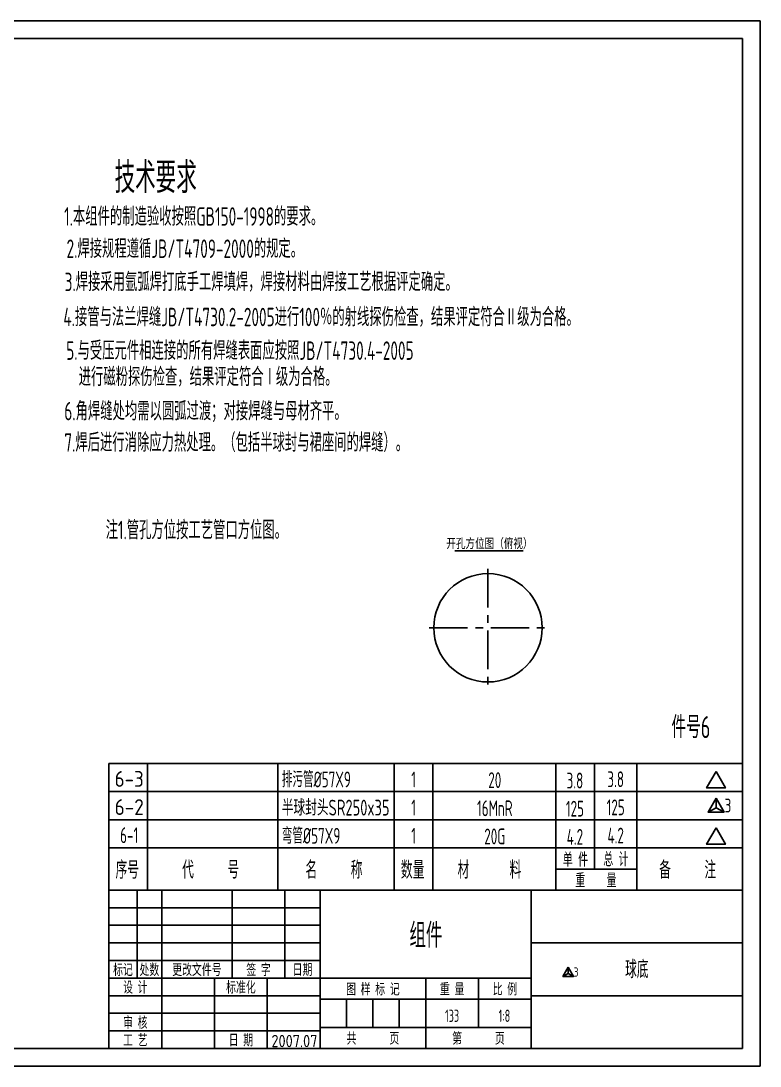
# Model space of a CAD drawing. Header units: millimetres. Extents: x 10553 to 13913, y -61 to 2402.
# Drawn here: x 12233 to 13913, y -61 to 2315 of the extents above; entities that cross this region are included whole.
import ezdxf
from ezdxf.enums import TextEntityAlignment as Align

# ---------------------------------------------------------------- set-up
doc = ezdxf.new("R2010")
doc.units = ezdxf.units.MM
doc.header["$LTSCALE"] = 70
doc.linetypes.add('CENTER', pattern=[2, 1.25, -0.25, 0.25, -0.25])
for name, color, linetype in [('1轮廓实线层', 7, 'Continuous'), ('2细线层', 4, 'Continuous'), ('3中心线层', 1, 'CENTER'), ('6文字层', 3, 'Continuous'), ('7标注层', 4, 'Continuous'), ('8符号标注层', 31, 'Continuous'), ('图框层', 7, 'Continuous')]:
    doc.layers.add(name, color=color, linetype=linetype)
doc.styles.add('PC_TEXTSTYLE', font='isocp.shx', dxfattribs={"width": 0.8, "bigfont": 'hzfs.shx'})

# ---------------------------------------------------------------- blocks, each defined once
blk = doc.blocks.new('PC_MXB_BLOCK')
at = {"layer": '1轮廓实线层'}
for p, q in [((-180, 8), (-180, 0)), ((0, 8), (0, 0))]:
    blk.add_line(p, q, dxfattribs=at)
at = {"layer": '2细线层'}
for p, q in [((-180, 8), (0, 8)), ((-169, 8), (-169, 0)), ((-132, 8), (-132, 0)), ((-99, 8), (-99, 0)), ((-88, 8), (-88, 0)), ((-53, 8), (-53, 0)), ((-42, 8), (-42, 0)), ((-30, 8), (-30, 0)), ((-180, 0), (0, 0))]:
    blk.add_line(p, q, dxfattribs=at)
at = {"layer": '6文字层', "style": 'PC_TEXTSTYLE'}
for tag, width, p, p2 in [('序号', 0.769182, (-178.38, 1.35), (-170.09, 1.35)), ('代号', 3.14773, (-168.05, 1.35), (-134.11, 1.35)), ('名称', 2.802424, (-130.87, 1.2), (-100.28, 1.2)), ('数量', 0.817449, (-97.88, 1.2), (-89, 1.2)), ('材料', 2.943328, (-86.43, 1.01), (-54.3, 1.01)), ('总重', 0.958888, (-41.2, 1.27), (-30.86, 1.27)), ('备注', 2.494074, (-28.61, 1.02), (-1.16, 1.02)), ('单重', 0.854038, (-52.21, 0.89), (-43, 0.89))]:
    blk.add_attdef(tag, text='', height=4.5, dxfattribs=dict(at, width=width)).set_placement(p, p2, align=Align.FIT)
blk = doc.blocks.new('PC_MXBTITLERECORD')
at = {"layer": '1轮廓实线层'}
for p, q in [((-180, 0), (-180, 12)), ((0, 0), (0, 12))]:
    blk.add_line(p, q, dxfattribs=at)
at = {"layer": '2细线层'}
for p, q in [((-169, 12), (-169, 0)), ((-132, 12), (-132, 0)), ((-99, 12), (-99, 0)), ((-88, 12), (-88, 0)), ((-53, 12), (-53, 0)), ((-42, 12), (-42, 6)), ((-30, 12), (-30, 0)), ((-30, 6), (-53, 6))]:
    blk.add_line(p, q, dxfattribs=at)
at = {"style": 'PC_TEXTSTYLE', "flags": 1}
blk.add_attdef('Fo oFShowMe', (-53, 6), '', height=0.00000005, dxfattribs=at)
at = {"layer": '6文字层', "style": 'PC_TEXTSTYLE', "width": 0.667}
for s, height, p in [('单 件', 4, (-47.45, 8.84)), ('总 计', 4, (-35.96, 8.94)), ('序号', 5, (-174.77, 6)), ('代     号', 5, (-151.09, 6)), ('名     称', 5, (-116.06, 6)), ('数量', 5, (-93.71, 6)), ('材      料', 5, (-71.89, 6)), ('备     注', 5, (-15.57, 6)), ('重    量', 4, (-41.65, 2.94))]:
    blk.add_text(s, height=height, dxfattribs=at).set_placement(p, align=Align.MIDDLE)
blk = doc.blocks.new('PC_TITLE_BLOCK')
at = {"layer": '1轮廓实线层'}
for p, q in [((0, 45), (-180, 45)), ((-180, 0), (-180, 45)), ((-172, 20), (-172, 45)), ((-165, 20), (-165, 45)), ((-145, 20), (-145, 45)), ((-130, 20), (-130, 45)), ((-120, 0), (-120, 45)), ((-60, 30), (0, 30)), ((-180, 20), (-60, 20)), ((-165, 0), (-165, 20)), ((-150, 0), (-150, 20)), ((-135, 0), (-135, 20)), ((-60, 15), (0, 15)), ((-180, 0), (0, 0))]:
    blk.add_line(p, q, dxfattribs=at)
at = {"layer": '1轮廓实线层', "color": 7}
for p, q in [((-60, 0), (-60, 45)), ((-180, 25), (-120, 25))]:
    blk.add_line(p, q, dxfattribs=at)
at = {"layer": '2细线层'}
for p, q in [((-180, 40), (-120, 40)), ((-180, 35), (-120, 35)), ((-180, 30), (-120, 30)), ((-90, 0), (-90, 20)), ((-75, 6), (-75, 20)), ((-180, 15), (-120, 15)), ((-120, 14), (-60, 14)), ((-112.5, 6), (-112.5, 14)), ((-105, 6), (-105, 14)), ((-97.5, 6), (-97.5, 14)), ((-180, 10), (-120, 10)), ((-120, 6), (-60, 6)), ((-180, 5), (-120, 5))]:
    blk.add_line(p, q, dxfattribs=at)
at = {"layer": '图框层'}
blk.add_line((0, 0), (0, 45), dxfattribs=at)
at = {"layer": '6文字层', "style": 'PC_TEXTSTYLE', "width": 0.667}
for s, p in [('标记', (-176, 22.5)), ('处数', (-168.5, 22.5)), (' 更改文件号 ', (-155, 22.5)), (' 签 字 ', (-137.5, 22.5)), (' 日期 ', (-125, 22.5)), (' 设 计 ', (-172.5, 17.51)), (' 标准化 ', (-142.5, 17.51)), (' 图 样 标 记 ', (-105, 17)), (' 重 量 ', (-82.5, 17)), (' 比 例 ', (-67.5, 17)), (' 审 核 ', (-172.5, 7.5)), (' 工 艺 ', (-172.5, 2.5)), (' 日 期 ', (-142.5, 2.5)), ('共       页', (-105, 3)), ('第       页', (-75, 3))]:
    blk.add_text(s, height=3.5, dxfattribs=at).set_placement(p, align=Align.MIDDLE)
at = {"layer": '6文字层', "style": 'PC_TEXTSTYLE', "flags": 8}
for tag, height, width, p, p2 in [('企业名称', 5, 1.98445, (-54.29, 34.82), (-5.27, 34.82)), ('产品名称或材料标记', 7, 0.600652, (-113.46, 28.64), (-66.42, 28.64)), ('图样名称', 5, 2.004495, (-54.79, 19.98), (-5.27, 19.98)), ('标准化', 3.5, 1.023147, (-133.83, 15.37), (-120.75, 15.37)), ('审核', 3.5, 1.579393, (-163.99, 5.37), (-150.63, 5.37)), ('重量', 3.5, 1.408247, (-88.46, 7.54), (-76.55, 7.54)), ('比例', 3.5, 1.385287, (-73.35, 7.54), (-61.93, 7.54)), ('图样代号', 5, 2.006536, (-54.79, 5.63), (-5.52, 5.63)), ('工艺', 3.5, 1.621807, (-164.21, 0.37), (-150.89, 0.37)), ('日期', 3.5, 1.560088, (-133.83, 0.37), (-120.75, 0.37)), ('共几页', 3.5, 0.557144, (-108.07, 0.63), (-101.05, 0.63))]:
    blk.add_attdef(tag, text='', height=height, dxfattribs=dict(at, width=width)).set_placement(p, p2, align=Align.FIT)
at = {"layer": '6文字层', "style": 'PC_TEXTSTYLE', "width": 9.905045, "flags": 8}
blk.add_attdef('设计', text='', height=3.5, rotation=358.4644, dxfattribs=at).set_placement((-164.23, 15.37), (-150.37, 15), align=Align.FIT)
at = {"layer": '6文字层', "color": 3, "style": 'PC_TEXTSTYLE', "width": 0.56476, "flags": 8}
blk.add_attdef('第几页', text='', height=3.5, dxfattribs=at).set_placement((-78.29, 0.75), (-71.16, 0.75), align=Align.FIT)
at = {"layer": '6文字层', "ltscale": 10, "style": 'PC_TEXTSTYLE', "flags": 1}
blk.add_attdef('图纸张数', (-58.68, -0.49), '', height=2.5, dxfattribs=at)
blk = doc.blocks.new('*U137')
blk.add_lwpolyline([(2.38, 4.13), (0, 0), (4.77, 0)], close=True)
blk = doc.blocks.new('*U138')
for p, q in [((2.03, 3.51), (2.03, 1.13)), ((2.03, 1.13), (0, 0)), ((2.03, 1.13), (4.05, 0))]:
    blk.add_line(p, q)
blk.add_lwpolyline([(2.03, 3.51), (0, 0), (4.05, 0)], close=True)
at = {"style": 'PC_TEXTSTYLE', "width": 0.8}
blk.add_text('3', height=3.5, dxfattribs=at).set_placement((4.12, -0.07))

msp = doc.modelspace()

# ---------------------------------------------------------------- linework, layer by layer
at = {"layer": '1轮廓实线层'}
msp.add_circle((13294.12, 935.19), 123.18, dxfattribs=at)
at = {"layer": '2细线层'}
for p, q in [((13912.57, 2314.8), (10552.57, 2314.8)), ((13912.57, 2314.8), (13912.57, -61.2)), ((10552.57, -61.2), (13912.57, -61.2))]:
    msp.add_line(p, q, dxfattribs=at)
at = {"layer": '3中心线层'}
for p, q in [((13294.12, 1068.87), (13294.12, 801.51)), ((13160.44, 935.19), (13427.8, 935.19))]:
    msp.add_line(p, q, dxfattribs=at)
at = {"layer": '8符号标注层', "color": 7}
msp.add_line((13373.98, 1109.85), (13219.13, 1109.85), dxfattribs=at)
at = {"layer": '图框层'}
for p, q in [((13872.57, 2274.8), (10752.57, 2274.8)), ((13872.57, 2274.8), (13872.57, -21.2)), ((10752.57, -21.2), (13872.57, -21.2))]:
    msp.add_line(p, q, dxfattribs=at)

# ---------------------------------------------------------------- block references
at = {"layer": '7标注层'}
for name, p, xscale, yscale, zscale in [('*U137', (13790.95, 571.18), 9, 9, 9), ('*U138', (13794.43, 516.08), 9, 9, 9), ('*U137', (13790.95, 443.18), 9, 9, 9), ('*U138', (13464.47, 142.55), 6, 6, 6)]:
    msp.add_blockref(name, p, dxfattribs=dict(at, xscale=xscale, yscale=yscale, zscale=zscale))
at = {"layer": '图框层'}
ref = msp.add_blockref('PC_MXB_BLOCK', (13872.57, 562.8), dxfattribs=dict(at, xscale=8, yscale=8, zscale=8))
ref.add_attrib('材料', '20', dxfattribs={"layer": '6文字层', "height": 36, "style": 'PC_TEXTSTYLE', "width": 0.667}).set_placement((13309.63, 570.88), align=Align.CENTER)
ref.add_attrib('序号', '6-3', dxfattribs={"layer": '6文字层', "height": 36, "style": 'PC_TEXTSTYLE', "width": 0.925465}).set_placement((12445.52, 573.59), (12511.87, 573.59), align=Align.FIT)
ref.add_attrib('名称', '排污管%%C57X9', (12825.64, 572.37), dxfattribs={"layer": '6文字层', "height": 36, "style": 'PC_TEXTSTYLE', "width": 0.667})
ref.add_attrib('数量', '1', dxfattribs={"layer": '6文字层', "height": 36, "style": 'PC_TEXTSTYLE', "width": 0.667}).set_placement((13125.06, 572.37), align=Align.CENTER)
ref.add_attrib('单重', '3.8', dxfattribs={"layer": '6文字层', "height": 36, "style": 'PC_TEXTSTYLE', "width": 0.667}).set_placement((13491.75, 569.9), align=Align.CENTER)
ref.add_attrib('总重', '3.8', dxfattribs={"layer": '6文字层', "height": 36, "style": 'PC_TEXTSTYLE', "width": 0.667}).set_placement((13584.37, 572.93), align=Align.CENTER)
ref = msp.add_blockref('PC_MXB_BLOCK', (13872.57, 498.8), dxfattribs=dict(at, xscale=8, yscale=8, zscale=8))
ref.add_attrib('材料', '16MnR', dxfattribs={"layer": '6文字层', "height": 36, "style": 'PC_TEXTSTYLE', "width": 0.667}).set_placement((13309.63, 506.88), align=Align.CENTER)
ref.add_attrib('序号', '6-2', dxfattribs={"layer": '6文字层', "height": 36, "style": 'PC_TEXTSTYLE', "width": 0.916884}).set_placement((12445.52, 509.59), (12511.87, 509.59), align=Align.FIT)
ref.add_attrib('名称', '半球封头SR250x35', dxfattribs={"layer": '6文字层', "height": 36, "style": 'PC_TEXTSTYLE', "width": 0.670684}).set_placement((12825.64, 508.37), (13070.37, 508.37), align=Align.FIT)
ref.add_attrib('数量', '1', dxfattribs={"layer": '6文字层', "height": 36, "style": 'PC_TEXTSTYLE', "width": 0.667}).set_placement((13125.06, 508.37), align=Align.CENTER)
ref.add_attrib('单重', '125', dxfattribs={"layer": '6文字层', "height": 36, "style": 'PC_TEXTSTYLE', "width": 0.667}).set_placement((13491.75, 505.9), align=Align.CENTER)
ref.add_attrib('总重', '125', dxfattribs={"layer": '6文字层', "height": 36, "style": 'PC_TEXTSTYLE', "width": 0.667}).set_placement((13584.37, 508.93), align=Align.CENTER)
ref = msp.add_blockref('PC_MXB_BLOCK', (13872.57, 434.8), dxfattribs=dict(at, xscale=8, yscale=8, zscale=8))
ref.add_attrib('材料', '20G', dxfattribs={"layer": '6文字层', "height": 36, "style": 'PC_TEXTSTYLE', "width": 0.667}).set_placement((13309.63, 442.88), align=Align.CENTER)
ref.add_attrib('序号', '6-1', dxfattribs={"layer": '6文字层', "height": 36, "style": 'PC_TEXTSTYLE', "width": 0.667}).set_placement((12478.69, 445.59), align=Align.CENTER)
ref.add_attrib('名称', '弯管%%C57X9', (12825.64, 444.37), dxfattribs={"layer": '6文字层', "height": 36, "style": 'PC_TEXTSTYLE', "width": 0.667})
ref.add_attrib('数量', '1', dxfattribs={"layer": '6文字层', "height": 36, "style": 'PC_TEXTSTYLE', "width": 0.667}).set_placement((13125.06, 444.37), align=Align.CENTER)
ref.add_attrib('单重', '4.2', dxfattribs={"layer": '6文字层', "height": 36, "style": 'PC_TEXTSTYLE', "width": 0.667}).set_placement((13491.75, 441.9), align=Align.CENTER)
ref.add_attrib('总重', '4.2', dxfattribs={"layer": '6文字层', "height": 36, "style": 'PC_TEXTSTYLE', "width": 0.667}).set_placement((13584.37, 444.93), align=Align.CENTER)
at = {"layer": '图框层', "xscale": 8, "yscale": 8, "zscale": 8}
msp.add_blockref('PC_MXBTITLERECORD', (13872.57, 338.8), dxfattribs=at)
at = {"layer": '图框层'}
ref = msp.add_blockref('PC_TITLE_BLOCK', (13872.57, -21.2), dxfattribs=dict(at, xscale=8, yscale=8, zscale=8))
ref.add_attrib('重量', '133', dxfattribs={"layer": '6文字层', "height": 28, "style": 'PC_TEXTSTYLE', "width": 0.667}).set_placement((13212.55, 39.14), align=Align.CENTER)
ref.add_attrib('产品名称或材料标记', '组件', dxfattribs={"layer": '6文字层', "height": 56, "style": 'PC_TEXTSTYLE', "width": 0.667}).set_placement((13153.04, 207.89), align=Align.CENTER)
ref.add_attrib('日期', '2007.07', dxfattribs={"layer": '6文字层', "height": 28, "style": 'PC_TEXTSTYLE', "width": 0.859318}).set_placement((12801.9, -18.23), (12906.56, -18.23), align=Align.FIT)
ref.add_attrib('图样名称', '球底', dxfattribs={"layer": '6文字层', "height": 40, "style": 'PC_TEXTSTYLE', "width": 0.667}).set_placement((13632.36, 138.62), align=Align.CENTER)
ref.add_attrib('比例', '1:8', dxfattribs={"layer": '6文字层', "height": 28, "style": 'PC_TEXTSTYLE', "width": 0.667}).set_placement((13331.44, 39.14), align=Align.CENTER)

# ---------------------------------------------------------------- texts
at = {"layer": '6文字层', "style": 'PC_TEXTSTYLE', "width": 0.667}
msp.add_text('技术要求', height=70, dxfattribs=at).set_placement((12538.9, 1902.57), align=Align.BOTTOM_CENTER)
for s, p in [('1.本组件的制造验收按照GB150-1998的要求。', (12330.82, 1836.58)), ('2.焊接规程遵循JB/T4709-2000的规定。', (12336.33, 1763.36)), ('3.焊接采用氩弧焊打底手工焊填焊，焊接材料由焊接工艺根据评定确定。', (12332, 1687.88)), ('4.接管与法兰焊缝JB/T4730.2-2005进行100％的射线探伤检查，结果评定符合Ⅱ级为合格。', (12329.05, 1608.11)), ('5.与受压元件相连接的所有焊缝表面应按照JB/T4730.4-2005', (12335.58, 1531.64)), (' 进行磁粉探伤检查，结果评定符合Ⅰ级为合格。', (12347.93, 1472)), ('6.角焊缝处均需以圆弧过渡；对接焊缝与母材齐平。', (12331.25, 1394.15)), ('7.焊后进行消除应力热处理。（包括半球封与裙座间的焊缝）。', (12331.25, 1322.8)), ('注1.管孔方位按工艺管口方位图。', (12425.19, 1123.88))]:
    msp.add_text(s, height=42, dxfattribs=at).set_placement(p, align=Align.BOTTOM_LEFT)
msp.add_text('件号6', height=50, dxfattribs=at).set_placement((13711.21, 684.45))
at = {"layer": '6文字层', "insert": (13297.46, 1113.6), "char_height": 24.745, "attachment_point": 8, "style": 'PC_TEXTSTYLE'}
msp.add_mtext('开孔方位图（俯视）', dxfattribs=at)

doc.saveas('drawing.dxf')
